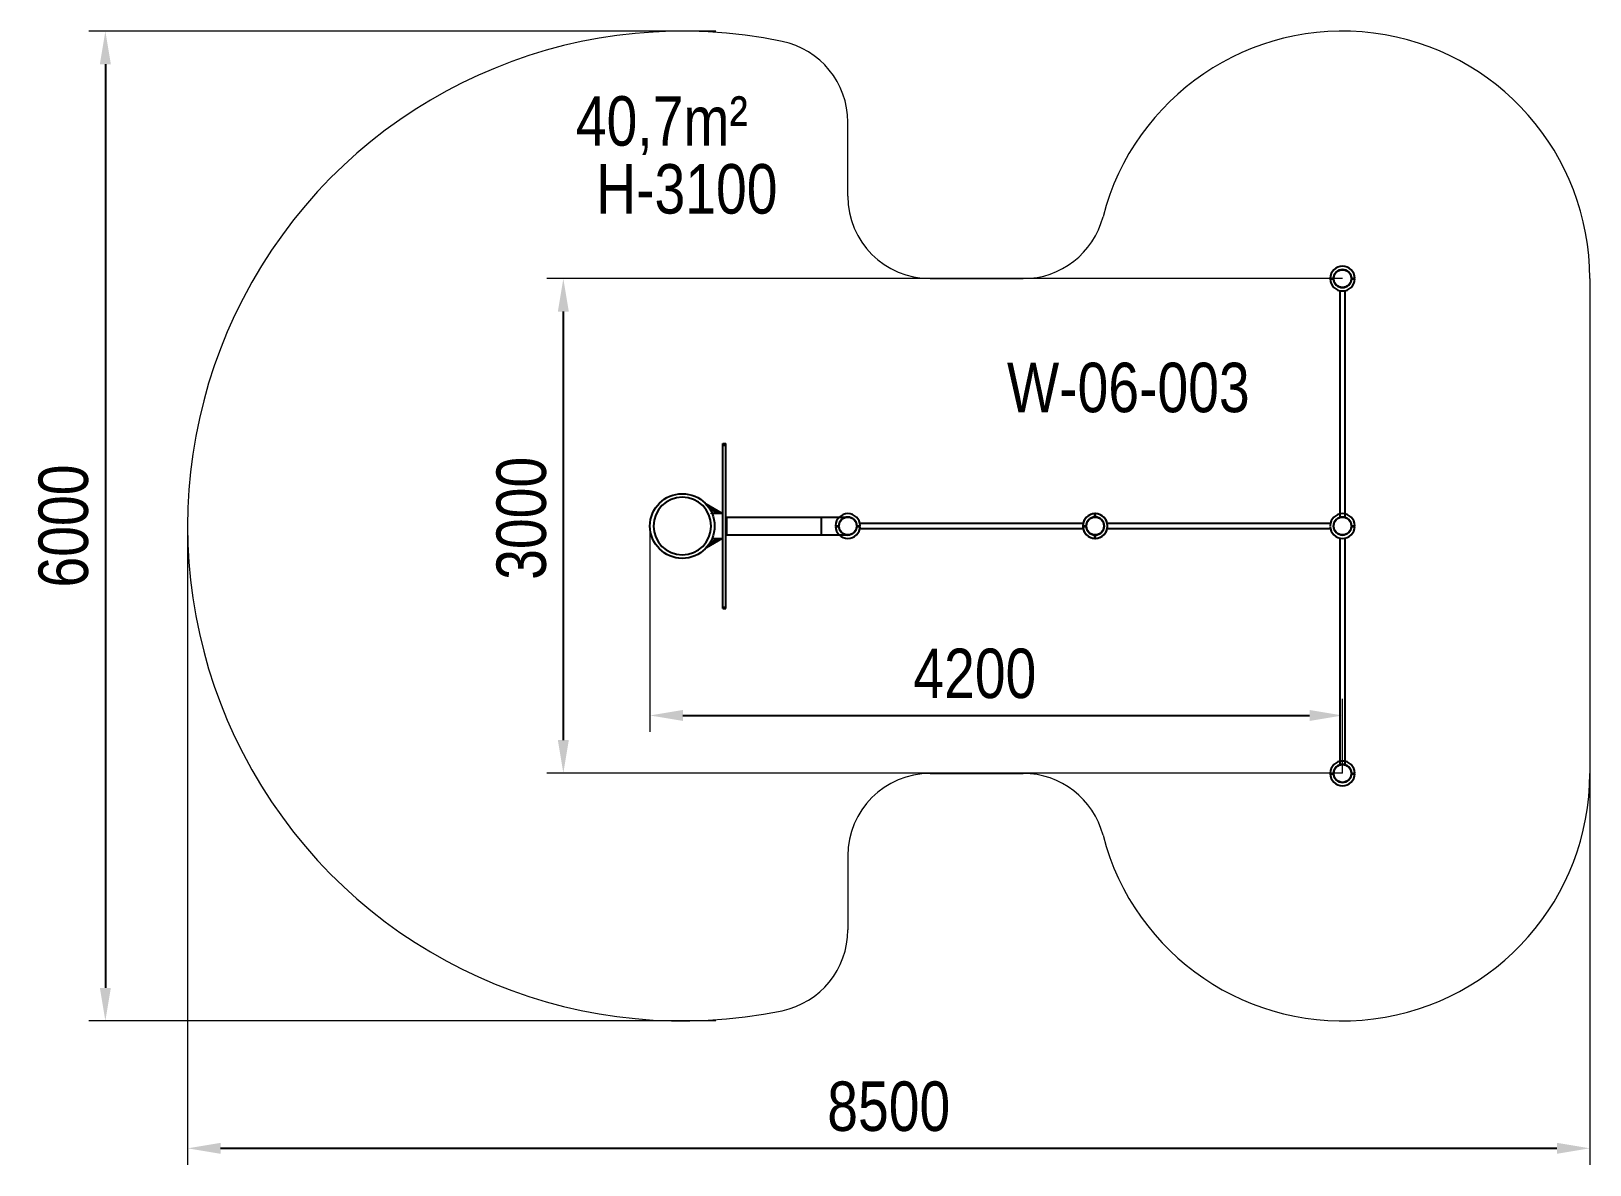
# Model space of a CAD drawing. Header units: millimetres. Extents: x -5583 to 3870, y -3711 to 3162.
import ezdxf

# ---------------------------------------------------------------- set-up
doc = ezdxf.new("R2010")
doc.units = ezdxf.units.MM
for name, color, linetype in [('DIKOM_АРТИКУЛ', 7, 'Continuous'), ('DIKOM_ЗОНА', 80, 'Continuous'), ('DIKOM_ОБЪЕКТ', 7, 'Continuous'), ('DIKOM_РАЗМЕР_ЗОНА', 7, 'Continuous'), ('DIKOM_РАЗМЕР_ОБЪЕКТА', 7, 'Continuous')]:
    doc.layers.add(name, color=color, linetype=linetype)
doc.styles.add('style1', font='arial.ttf', dxfattribs={"width": 0.8})
doc.dimstyles.new('1-50', dxfattribs={"dimtxt": 300, "dimasz": 200, "dimexe": 100, "dimexo": 0, "dimgap": 100, "dimtad": 1, "dimdec": 0, "dimtxsty": 'style1', "dimcen": 0, "dimclrd": 7, "dimclre": 7, "dimadec": 1, "dimazin": 2, "dimtfac": 1, "dimtdec": 0, "dimtmove": 0, "dimatfit": 3, "dimfxl": 0, "dimlwd": 25, "dimlwe": 18, "dimarcsym": 0})

# ---------------------------------------------------------------- blocks, each defined once
blk = doc.blocks.new('*D0')
at = {"layer": 'Defpoints', "color": 0, "transparency": 16777216}
for p in [(-1431.7, 3162.3), (-5133.2, -2837.7), (-1431.7, -2837.7)]:
    blk.add_point(p, dxfattribs=at)
at = {"layer": 'DIKOM_РАЗМЕР_ЗОНА', "color": 7, "lineweight": 18, "transparency": 16777216}
for p, q in [((-1431.7, 3162.3), (-5233.2, 3162.3)), ((-1431.7, -2837.7), (-5233.2, -2837.7))]:
    blk.add_line(p, q, dxfattribs=at)
at = {"layer": 'DIKOM_РАЗМЕР_ЗОНА', "color": 7, "lineweight": 25, "transparency": 16777216}
blk.add_line((-5133.2, 2962.3), (-5133.2, -2637.7), dxfattribs=at)
at = {"layer": 'DIKOM_РАЗМЕР_ЗОНА', "color": 7, "transparency": 16777216}
for points in [[(-5166.5, 2962.3), (-5099.8, 2962.3), (-5133.2, 3162.3)], [(-5166.5, -2637.7), (-5099.8, -2637.7), (-5133.2, -2837.7)]]:
    blk.add_solid(points, dxfattribs=at)
at = {"layer": 'DIKOM_РАЗМЕР_ЗОНА', "color": 0, "transparency": 16777216, "insert": (-5386.4, 162.3), "char_height": 300, "attachment_point": 5, "rotation": 90, "style": 'style1'}
blk.add_mtext('6000', dxfattribs=at)
blk = doc.blocks.new('*D1')
at = {"layer": 'Defpoints', "color": 0, "transparency": 16777216}
for p in [(2369.7, 1662.3), (-2355.8, -1335.7), (2369.7, -1335.7)]:
    blk.add_point(p, dxfattribs=at)
at = {"layer": 'DIKOM_РАЗМЕР_ОБЪЕКТА', "color": 7, "lineweight": 18, "transparency": 16777216}
for p, q in [((2369.7, 1662.3), (-2455.8, 1662.3)), ((2369.7, -1335.7), (-2455.8, -1335.7))]:
    blk.add_line(p, q, dxfattribs=at)
at = {"layer": 'DIKOM_РАЗМЕР_ОБЪЕКТА', "color": 7, "lineweight": 25, "transparency": 16777216}
blk.add_line((-2355.8, 1462.3), (-2355.8, -1135.7), dxfattribs=at)
at = {"layer": 'DIKOM_РАЗМЕР_ОБЪЕКТА', "color": 7, "transparency": 16777216}
for points in [[(-2389.1, 1462.3), (-2322.5, 1462.3), (-2355.8, 1662.3)], [(-2389.1, -1135.7), (-2322.5, -1135.7), (-2355.8, -1335.7)]]:
    blk.add_solid(points, dxfattribs=at)
at = {"layer": 'DIKOM_РАЗМЕР_ОБЪЕКТА', "color": 0, "transparency": 16777216, "insert": (-2609.1, 208.9), "char_height": 300, "attachment_point": 5, "rotation": 90, "style": 'style1'}
blk.add_mtext('3000', dxfattribs=at)
blk = doc.blocks.new('*D2')
at = {"layer": 'Defpoints', "color": 0, "transparency": 16777216}
for p in [(-1830.3, 162.3), (2369.7, -986.3), (2369.7, -1335.7)]:
    blk.add_point(p, dxfattribs=at)
at = {"layer": 'DIKOM_РАЗМЕР_ОБЪЕКТА', "color": 7, "lineweight": 18, "transparency": 16777216}
for p, q in [((-1830.3, 162.3), (-1830.3, -1086.3)), ((2369.7, -1335.7), (2369.7, -886.3))]:
    blk.add_line(p, q, dxfattribs=at)
at = {"layer": 'DIKOM_РАЗМЕР_ОБЪЕКТА', "color": 7, "lineweight": 25, "transparency": 16777216}
blk.add_line((-1630.3, -986.3), (2169.7, -986.3), dxfattribs=at)
at = {"layer": 'DIKOM_РАЗМЕР_ОБЪЕКТА', "color": 7, "transparency": 16777216}
for points in [[(-1630.3, -952.9), (-1630.3, -1019.6), (-1830.3, -986.3)], [(2169.7, -952.9), (2169.7, -1019.6), (2369.7, -986.3)]]:
    blk.add_solid(points, dxfattribs=at)
at = {"layer": 'DIKOM_РАЗМЕР_ОБЪЕКТА', "color": 0, "transparency": 16777216, "insert": (139.9, -733.1), "char_height": 300, "attachment_point": 5, "style": 'style1'}
blk.add_mtext('4200', dxfattribs=at)
blk = doc.blocks.new('*D3')
at = {"layer": 'Defpoints', "color": 0, "transparency": 16777216}
for p in [(-4634.3, 162.3), (3869.7, -341.2), (3869.7, -3610.5)]:
    blk.add_point(p, dxfattribs=at)
at = {"layer": 'DIKOM_РАЗМЕР_ЗОНА', "color": 7, "lineweight": 18, "transparency": 16777216}
for p, q in [((-4634.3, 162.3), (-4634.3, -3710.5)), ((3869.7, -341.2), (3869.7, -3710.5))]:
    blk.add_line(p, q, dxfattribs=at)
at = {"layer": 'DIKOM_РАЗМЕР_ЗОНА', "color": 7, "lineweight": 25, "transparency": 16777216}
blk.add_line((-4434.3, -3610.5), (3669.7, -3610.5), dxfattribs=at)
at = {"layer": 'DIKOM_РАЗМЕР_ЗОНА', "color": 7, "transparency": 16777216}
for points in [[(-4434.3, -3577.2), (-4434.3, -3643.9), (-4634.3, -3610.5)], [(3669.7, -3577.2), (3669.7, -3643.9), (3869.7, -3610.5)]]:
    blk.add_solid(points, dxfattribs=at)
at = {"layer": 'DIKOM_РАЗМЕР_ЗОНА', "color": 0, "transparency": 16777216, "insert": (-382.3, -3357.4), "char_height": 300, "attachment_point": 5, "style": 'style1'}
blk.add_mtext('8500', dxfattribs=at)

msp = doc.modelspace()

# ---------------------------------------------------------------- linework, layer by layer
at = {"layer": 'DIKOM_ЗОНА', "color": 3, "lineweight": 15}
for p, q in [((-630.3, 2162.3), (-630.3, 2611)), ((-130.3, 1662.3), (433.2, 1662.3)), ((3869.7, 1662.3), (3869.7, -1337.7)), ((-130.3, -1337.7), (433.2, -1337.7)), ((-630.3, -1837.7), (-630.3, -2286.4))]:
    msp.add_line(p, q, dxfattribs=at)
for centre, radius, start, end in [((-1634.3, 162.3), 3000, 78.36946, 281.63054), ((2369.7, 1662.3), 1500, 0, 165.52249), ((-1130.3, 2611), 500, 0, 78.36946), ((-130.3, 2162.3), 500, 180, 270), ((433.2, 2162.3), 500, 270, 345.52249), ((-130.3, -1837.7), 500, 90, 180), ((433.2, -1837.7), 500, 14.47751, 90), ((2369.7, -1337.7), 1500, 194.47751, 0), ((-1130.3, -2286.4), 500, 281.63054, 0)]:
    msp.add_arc(centre, radius, start, end, dxfattribs=at)
at = {"layer": 'DIKOM_ОБЪЕКТ'}
for p, q in [((2294.7, 1664.3), (2315.3, 1664.3)), ((2294.7, 1660.3), (2315.3, 1660.3)), ((2314.7, 1660.3), (2314.7, 1664.3)), ((2424.2, 1664.3), (2444.7, 1664.3)), ((2424.2, 1660.3), (2444.7, 1660.3)), ((2353.7, 1589), (2353.7, 217.3)), ((2385.7, 217.3), (2385.7, 1589)), ((-1389.3, 662.3), (-1369.3, 662.3)), ((-1389.3, 653.3), (-1389.3, 662.3)), ((-1369.3, 653.3), (-1369.3, 662.3)), ((-1389.3, 653.3), (-1369.3, 653.3)), ((-1389.3, -328.8), (-1389.3, 653.3)), ((-1369.3, -328.8), (-1369.3, 653.3)), ((-1393.3, 237.3), (-1489.2, 294)), ((-1421.5, 240.1), (-1469.5, 268.5)), ((-1459.6, 237.1), (-1459.3, 237.3)), ((-1389.3, 237.3), (-1453.2, 237.3)), ((-1389.3, 87.3), (-1389.3, 237.3)), ((-1369.3, 212.3), (-1364.3, 212.3)), ((-1364.3, 216.3), (-630.3, 216.3)), ((-1364.3, 112.3), (-1364.3, 212.3)), ((-792.3, 216.3), (-792.3, 108.3)), ((867.7, 216.8), (867.7, 237.3)), ((867.7, 216.8), (867.7, 237.3)), ((867.7, 216.8), (867.7, 237.3)), ((867.7, 216.8), (867.7, 237.3)), ((867.7, 216.8), (867.7, 237.3)), ((871.7, 216.8), (871.7, 237.3)), ((871.7, 216.8), (871.7, 237.3)), ((871.7, 216.8), (871.7, 237.3)), ((871.7, 216.8), (871.7, 237.3)), ((871.7, 216.8), (871.7, 237.3)), ((-1369.3, 112.3), (-1364.3, 112.3)), ((-1364.3, 108.3), (-630.3, 108.3)), ((-705.3, 164.3), (-684.7, 164.3)), ((-705.3, 160.3), (-684.7, 160.3)), ((-685.3, 160.3), (-685.3, 164.3)), ((-575.8, 164.3), (-555.3, 164.3)), ((-575.8, 164.3), (-555.3, 164.3)), ((-575.8, 160.3), (-555.3, 160.3)), ((-575.8, 160.3), (-555.3, 160.3)), ((796.4, 178.3), (-557, 178.3)), ((796.4, 178.3), (-557, 178.3)), ((-557, 146.3), (796.4, 146.3)), ((-557, 146.3), (796.4, 146.3)), ((794.7, 164.3), (815.3, 164.3)), ((794.7, 164.3), (815.3, 164.3)), ((794.7, 164.3), (815.3, 164.3)), ((794.7, 164.3), (815.3, 164.3)), ((794.7, 164.3), (815.3, 164.3)), ((794.7, 160.3), (815.3, 160.3)), ((794.7, 160.3), (815.3, 160.3)), ((794.7, 160.3), (815.3, 160.3)), ((794.7, 160.3), (815.3, 160.3)), ((794.7, 160.3), (815.3, 160.3)), ((814.7, 160.3), (814.7, 164.3)), ((814.7, 160.3), (814.7, 164.3)), ((814.7, 160.3), (814.7, 164.3)), ((814.7, 160.3), (814.7, 164.3)), ((814.7, 160.3), (814.7, 164.3)), ((867.7, 87.3), (867.7, 107.8)), ((867.7, 87.3), (867.7, 107.8)), ((867.7, 87.3), (867.7, 107.8)), ((867.7, 87.3), (867.7, 107.8)), ((867.7, 87.3), (867.7, 107.8)), ((871.7, 107.3), (867.7, 107.3)), ((871.7, 107.3), (867.7, 107.3)), ((871.7, 107.3), (867.7, 107.3)), ((871.7, 107.3), (867.7, 107.3)), ((871.7, 107.3), (867.7, 107.3)), ((871.7, 87.3), (871.7, 107.8)), ((871.7, 87.3), (871.7, 107.8)), ((871.7, 87.3), (871.7, 107.8)), ((871.7, 87.3), (871.7, 107.8)), ((871.7, 87.3), (871.7, 107.8)), ((2296.4, 178.3), (943, 178.3)), ((2296.4, 178.3), (943, 178.3)), ((943, 146.3), (2296.4, 146.3)), ((943, 146.3), (2296.4, 146.3)), ((2424.2, 164.3), (2444.7, 164.3)), ((2424.2, 160.3), (2444.7, 160.3)), ((-1393.3, 87.3), (-1489.2, 30.5)), ((-1421.5, 84.5), (-1469.5, 56.1)), ((-1453.2, 87.3), (-1389.3, 87.3)), ((2353.7, 89), (2353.7, -1282.7)), ((2385.7, -1282.7), (2385.7, 89)), ((-1389.3, -328.8), (-1369.3, -328.8)), ((-1389.3, -337.7), (-1389.3, -328.8)), ((-1389.3, -337.7), (-1369.3, -337.7)), ((-1369.3, -337.7), (-1369.3, -328.8)), ((2294.7, -1335.7), (2315.3, -1335.7)), ((2294.7, -1339.7), (2315.3, -1339.7)), ((2314.7, -1339.7), (2314.7, -1335.7)), ((2424.2, -1335.7), (2444.7, -1335.7)), ((2424.2, -1339.7), (2444.7, -1339.7))]:
    msp.add_line(p, q, dxfattribs=at)
for centre, radius in [((2369.7, 1662.3), 54), ((-1634.3, 162.3), 196), ((-630.3, 162.3), 54), ((-630.3, 162.3), 54), ((869.7, 162.3), 54), ((2369.7, 162.3), 54), ((2369.7, -1337.7), 54)]:
    msp.add_circle(centre, radius, dxfattribs=at)
at = {"layer": 'DIKOM_ОБЪЕКТ', "extrusion": (7.88946e-30, 1.73472e-18, -1)}
msp.add_circle((1634.3, 162.3), 175, dxfattribs=at)
at = {"layer": 'DIKOM_ОБЪЕКТ'}
for centre, radius, start, end in [((2369.7, 1662.3), 75, 1.52807, 178.47193), ((2369.7, 1662.3), 54.5, 2.10307, 177.89693), ((2369.7, 1662.3), 75, 181.52807, 358.47193), ((2369.7, 1662.3), 54.5, 182.10307, 357.89693), ((-630.3, 162.3), 75, 1.52807, 178.47193), ((-630.3, 162.3), 54.5, 2.10307, 177.89693), ((869.7, 162.3), 75, 1.52807, 178.47193), ((869.7, 162.3), 75, 91.52807, 268.47193), ((869.7, 162.3), 75, 91.52807, 268.47193), ((869.7, 162.3), 54.5, 92.10307, 267.89693), ((869.7, 162.3), 54.5, 92.10307, 267.89693), ((869.7, 162.3), 54.5, 92.10307, 267.89693), ((869.7, 162.3), 54.5, 2.10307, 177.89693), ((869.7, 162.3), 75, 271.52807, 88.47193), ((869.7, 162.3), 75, 271.52807, 88.47193), ((869.7, 162.3), 54.5, 272.10307, 87.89693), ((869.7, 162.3), 54.5, 272.10307, 87.89693), ((869.7, 162.3), 54.5, 272.10307, 87.89693), ((2369.7, 162.3), 75, 1.52807, 178.47193), ((2369.7, 162.3), 54.5, 2.10307, 177.89693), ((-630.3, 162.3), 75, 181.52807, 358.47193), ((-630.3, 162.3), 54.5, 182.10307, 357.89693), ((869.7, 162.3), 75, 181.52807, 358.47193), ((869.7, 162.3), 54.5, 182.10307, 357.89693), ((2369.7, 162.3), 75, 181.52807, 358.47193), ((2369.7, 162.3), 54.5, 182.10307, 357.89693), ((2369.7, -1337.7), 75, 1.52807, 178.47193), ((2369.7, -1337.7), 54.5, 2.10307, 177.89693), ((2369.7, -1337.7), 75, 181.52807, 358.47193), ((2369.7, -1337.7), 54.5, 182.10307, 357.89693)]:
    msp.add_arc(centre, radius, start, end, dxfattribs=at)

# ---------------------------------------------------------------- texts
at = {"layer": 'DIKOM_АРТИКУЛ', "color": 7, "linetype": 'Continuous', "lineweight": 15, "insert": (335, 1152.3), "char_height": 300, "width": 2314.7, "attachment_point": 1, "style": 'style1'}
msp.add_mtext('W-06-00{\\fArial|b0|i0|c204|p34;3}', dxfattribs=at)
at = {"layer": 'DIKOM_РАЗМЕР_ОБЪЕКТА', "char_height": 300, "width": 2314.7, "attachment_point": 1, "style": 'style1'}
for s, insert in [('4{\\fArial|b0|i0|c204|p34;0},7m²', (-2279.9, 2768.1)), ('{\\C0;H-3100}', (-2156.5, 2356.4))]:
    msp.add_mtext(s, dxfattribs=dict(at, insert=insert))

# ---------------------------------------------------------------- dimensions: what is measured, and where the dimension line sits
at = {"layer": 'DIKOM_РАЗМЕР_ЗОНА'}
dim = msp.add_linear_dim(base=(-5133.2, -2837.7), p1=(-1431.7, 3162.3), p2=(-1431.7, -2837.7), angle=90, dimstyle='1-50', dxfattribs=at)
dim.commit()
dim.dimension.update_dxf_attribs({"geometry": '*D0', "text_midpoint": (-5133.2, 162.3), "dimtype": 160})
dim = msp.add_linear_dim(base=(3869.7, -3610.5), p1=(-4634.3, 162.3), p2=(3869.7, -341.2), text='8500', dimstyle='1-50', dxfattribs=at)
dim.commit()
dim.dimension.update_dxf_attribs({"geometry": '*D3', "text_midpoint": (-382.3, -3610.5), "dimtype": 160})
at = {"layer": 'DIKOM_РАЗМЕР_ОБЪЕКТА'}
dim = msp.add_linear_dim(base=(-2355.8, -1335.7), p1=(2369.7, 1662.3), p2=(2369.7, -1335.7), angle=90, text='3000', dimstyle='1-50', dxfattribs=at)
dim.commit()
dim.dimension.update_dxf_attribs({"geometry": '*D1', "text_midpoint": (-2355.8, 208.9), "dimtype": 160})
dim = msp.add_linear_dim(base=(2369.7, -986.3), p1=(-1830.3, 162.3), p2=(2369.7, -1335.7), dimstyle='1-50', dxfattribs=at)
dim.commit()
dim.dimension.update_dxf_attribs({"geometry": '*D2', "text_midpoint": (139.9, -986.3), "dimtype": 160})

doc.saveas('drawing.dxf')
